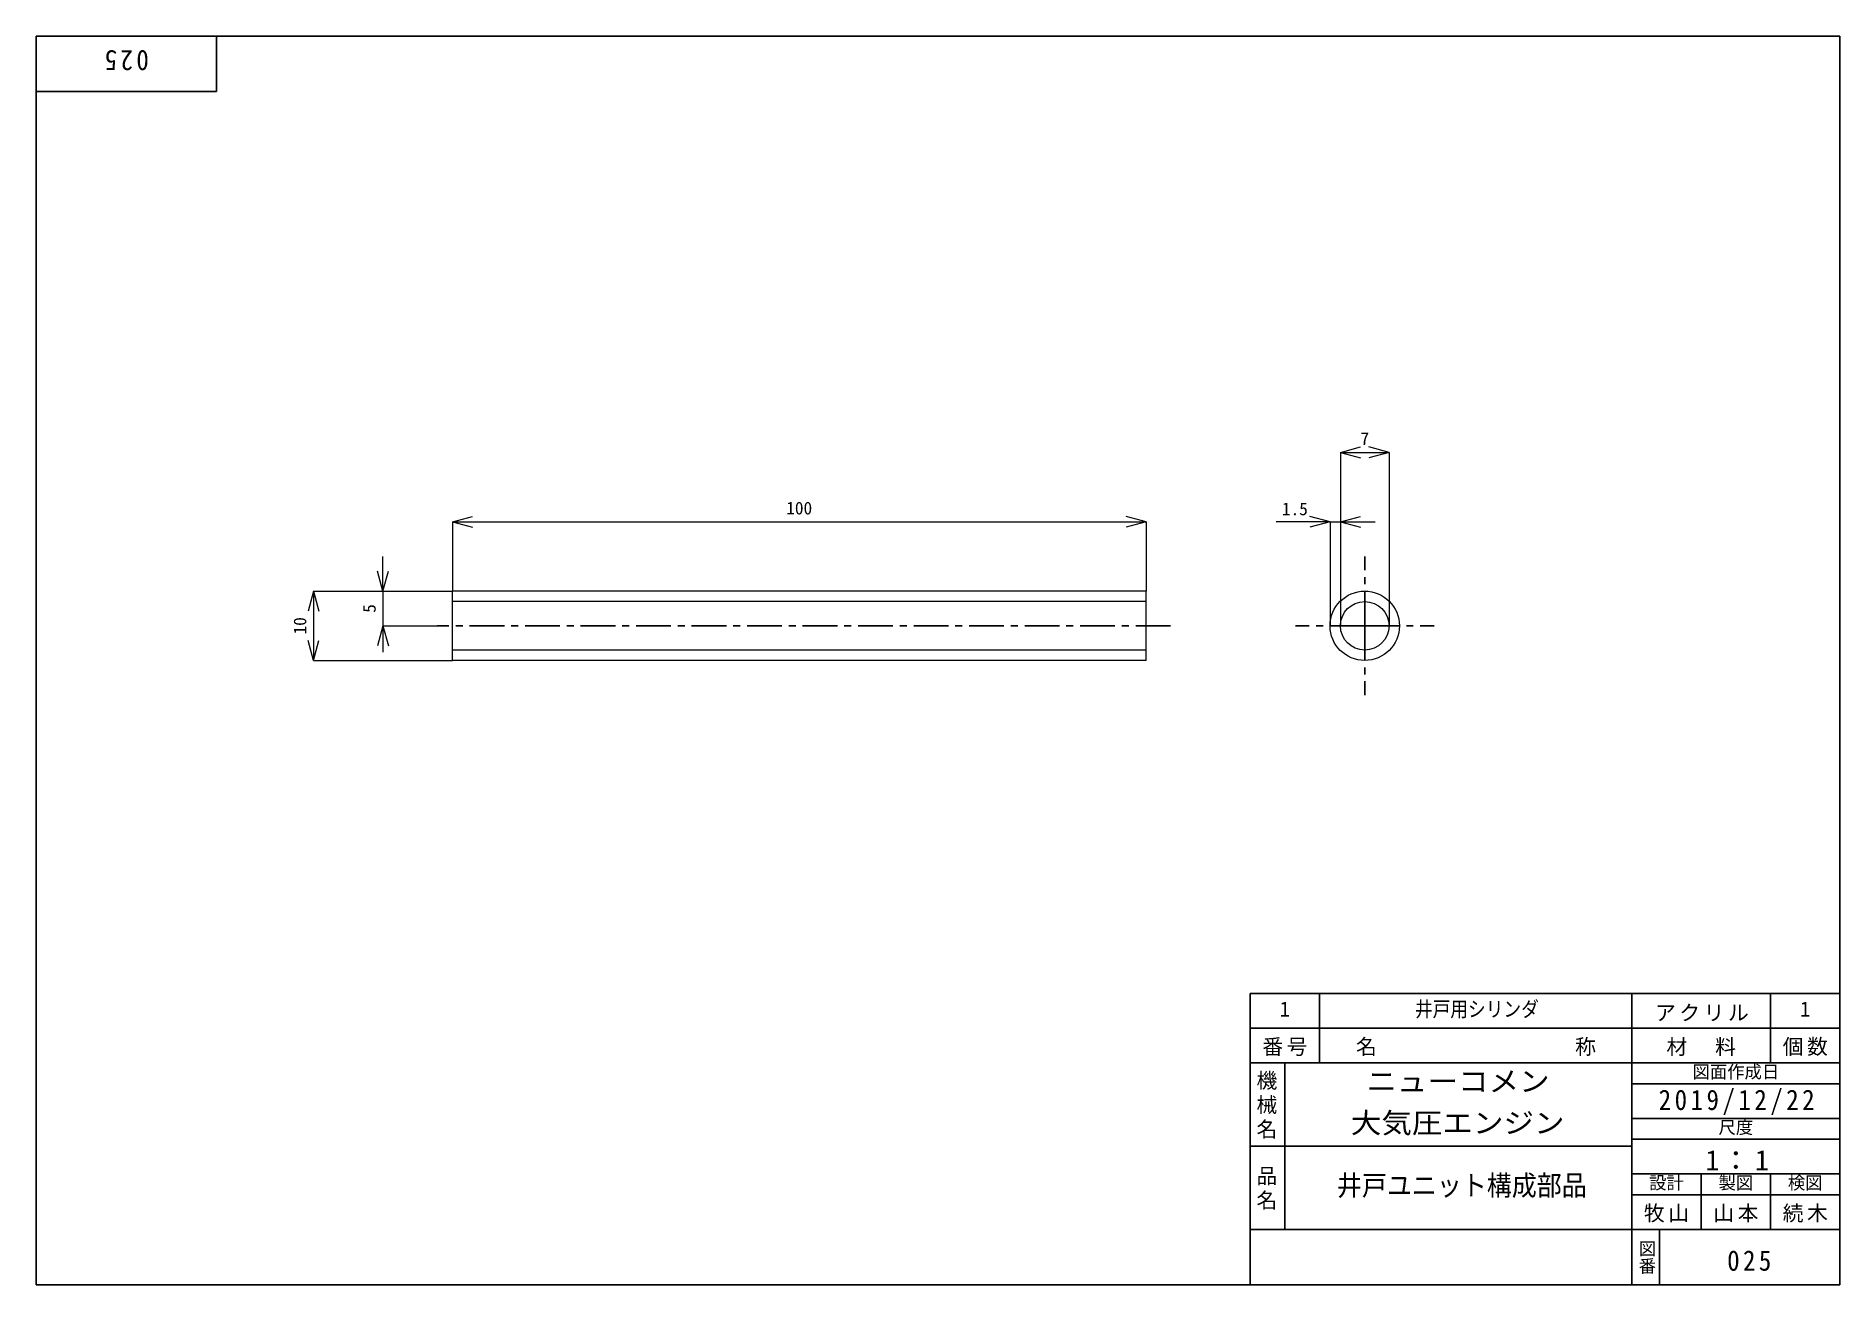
# Model space of a CAD drawing. Units: millimetres on the paper. Extents: x -130 to 130, y -94 to 86.
import ezdxf
from ezdxf.enums import TextEntityAlignment as Align

# ---------------------------------------------------------------- set-up
doc = ezdxf.new("R2010")
doc.units = ezdxf.units.MM
doc.linetypes.add('CHAIN1', pattern=[8, 5, -1, 1, -1])
doc.linetypes.add('DASHED1', pattern=[1.8, 1.2, -0.6])
doc.layers.add('0-7_表題欄内文字', color=7, linetype='Continuous')
for name, color, linetype, lineweight in [('0-F_輪郭線・表題欄', 7, 'Continuous', 25), ('1-1_実線', 7, 'Continuous', 18), ('1-2_中央線', 7, 'CHAIN1', 25), ('1-3_隠れ線', 4, 'DASHED1', 9), ('1-9_寸法線', 4, 'Continuous', 9)]:
    doc.layers.add(name, color=color, linetype=linetype, lineweight=lineweight)
doc.styles.add('@ＭＳ ゴシック', font='')
doc.styles.add('ＭＳ ゴシック', font='')
doc.styles.get('@ＭＳ ゴシック').set_extended_font_data('@MS Gothic')
doc.styles.get('ＭＳ ゴシック').set_extended_font_data('MS Gothic')

msp = doc.modelspace()

# ---------------------------------------------------------------- linework, layer by layer
at = {"layer": '0-F_輪郭線・表題欄'}
for p, q in [((-130, 86.5), (-130, -93.5)), ((130, 86.5), (-130, 86.5)), ((-104, 78.5), (-104, 86.5)), ((130, -93.5), (130, 86.5)), ((-104, 78.5), (-130, 78.5)), ((45, -51.5), (130, -51.5)), ((45, -93.5), (45, -51.5)), ((55, -61.5), (55, -51.5)), ((100, -93.5), (100, -51.5)), ((120, -61.5), (120, -51.5)), ((45, -56.5), (130, -56.5)), ((45, -61.5), (130, -61.5)), ((50, -85.5), (50, -61.5)), ((100, -64.5), (130, -64.5)), ((100, -69.5), (130, -69.5)), ((100, -72.5), (130, -72.5)), ((45, -73.5), (100, -73.5)), ((100, -77.5), (130, -77.5)), ((110, -85.5), (110, -77.5)), ((120, -85.5), (120, -77.5)), ((100, -80.5), (130, -80.5)), ((45, -85.5), (130, -85.5)), ((104, -93.5), (104, -85.5)), ((-130, -93.5), (130, -93.5))]:
    msp.add_line(p, q, dxfattribs=at)
at = {"layer": '1-1_実線', "color": 4, "lineweight": 9}
for p, q in [((-70, 16.5), (30, 16.5)), ((-90, 6.5), (-90, -3.5))]:
    msp.add_line(p, q, dxfattribs=at)
at = {"layer": '1-1_実線'}
for p, q in [((-70, -3.5), (-70, 6.5)), ((30, 6.5), (-70, 6.5)), ((30, -3.5), (30, 6.5)), ((30, 5), (-70, 5)), ((30, -2), (-70, -2)), ((30, -3.5), (-70, -3.5))]:
    msp.add_line(p, q, dxfattribs=at)
for radius in [5, 3.5]:
    msp.add_circle((61.512, 1.5), radius, dxfattribs=at)
at = {"layer": '1-2_中央線'}
for p, q in [((61.512, 1.5), (61.512, 11.5)), ((33.493, 1.5), (-72.193, 1.5)), ((61.512, 1.5), (51.512, 1.5)), ((61.512, 1.5), (61.512, -8.5)), ((61.512, 1.5), (71.512, 1.5))]:
    msp.add_line(p, q, dxfattribs=at)
at = {"layer": '1-3_隠れ線', "linetype": 'Continuous'}
msp.add_line((58.012, 26.5), (65.012, 26.5), dxfattribs=at)
at = {"layer": '1-3_隠れ線'}
for p, q in [((30, 5), (-70, 5)), ((30, -2), (-70, -2))]:
    msp.add_line(p, q, dxfattribs=at)
at = {"layer": '1-9_寸法線'}
for p, q in [((58.012, 26.5), (60.909, 27.276)), ((58.012, 26.5), (60.909, 25.724)), ((58.012, 26.5), (58.012, 1.5)), ((65.012, 26.5), (62.114, 27.276)), ((65.012, 26.5), (62.114, 25.724)), ((65.012, 26.5), (65.012, 1.5)), ((-70, 16.5), (-67.102, 17.276)), ((-70, 16.5), (-67.102, 15.724)), ((-70, 16.5), (-70, 6.5)), ((30, 16.5), (27.102, 17.276)), ((30, 16.5), (27.102, 15.724)), ((30, 16.5), (30, 6.5)), ((56.512, 16.5), (48.719, 16.5)), ((56.512, 16.5), (53.614, 17.276)), ((56.512, 16.5), (53.614, 15.724)), ((56.512, 16.5), (56.512, 1.5)), ((58.012, 16.5), (60.909, 17.276)), ((58.012, 16.5), (63.012, 16.5)), ((58.012, 16.5), (60.909, 15.724)), ((-80, 6.5), (-80, 11.5)), ((-80, 6.5), (-80.776, 9.398)), ((-80, 6.5), (-79.224, 9.398)), ((-90, 6.5), (-90.776, 3.602)), ((-90, 6.5), (-89.224, 3.602)), ((-90, 6.5), (-70, 6.5)), ((-80, 6.5), (-75, 6.5)), ((-80, 6.5), (-80, 1.5)), ((-80, 1.5), (-80.776, -1.398)), ((-80, 1.5), (-79.224, -1.398)), ((-80, 1.5), (-80, -2.307)), ((-80, 1.5), (-72.193, 1.5)), ((-90, -3.5), (-90.776, -0.602)), ((-90, -3.5), (-89.224, -0.602)), ((-90, -3.5), (-70, -3.5))]:
    msp.add_line(p, q, dxfattribs=at)
msp.add_lwpolyline([(56.512, 16.5), (58.012, 16.5), (58.012, 11.5)], dxfattribs=at)

# ---------------------------------------------------------------- texts
at = {"layer": '0-7_表題欄内文字', "style": 'ＭＳ ゴシック'}
for p in [(49.25, -55.5), (124.25, -55.5)]:
    msp.add_text('1', height=2.199, dxfattribs=at).set_placement(p, align=Align.BOTTOM_LEFT)
for s, height, width, p in [('井戸用シリンダ', 2.199, 0.85, (68.75, -55.5)), ('ニューコメン', 2.933, 1.1, (61.75, -66.5)), ('大気圧エンジン', 2.933, 1.1, (59.5, -72.5)), ('井戸ユニット構成部品', 2.933, 0.9, (57.5, -81.5))]:
    msp.add_text(s, height=height, dxfattribs=dict(at, width=width)).set_placement(p, align=Align.BOTTOM_LEFT)
at = {"layer": '0-7_表題欄内文字', "color": 4, "style": 'ＭＳ ゴシック'}
for s, p in [('図面作成日', (108.75, -64.25)), ('尺度', (112.5, -72.25)), ('設計', (102.5, -80.25)), ('製図', (112.5, -80.25)), ('検図', (122.5, -80.25))]:
    msp.add_text(s, height=1.833, dxfattribs=at).set_placement(p, align=Align.BOTTOM_LEFT)
at = {"layer": '0-7_表題欄内文字', "color": 4, "style": '@ＭＳ ゴシック'}
msp.add_text('図番', height=1.833, rotation=270, dxfattribs=at).set_placement((100.75, -87), align=Align.BOTTOM_LEFT)
at = {"layer": '0-7_表題欄内文字', "attachment_point": 7}
for s, insert, char_height, rotation, style in [('\\T1.27;\\W0.9;025', (-113.75, 84.5), 2.933, 180, 'ＭＳ ゴシック'), ('\\T1.17;機械名', (46, -62.5), 2.199, 270, '@ＭＳ ゴシック'), ('\\T1.17;品名', (46, -76.25), 2.199, 270, '@ＭＳ ゴシック')]:
    msp.add_mtext(s, dxfattribs=dict(at, insert=insert, char_height=char_height, rotation=rotation, style=style))
at = {"layer": '0-7_表題欄内文字', "attachment_point": 7, "style": 'ＭＳ ゴシック'}
for s, insert, char_height in [('\\T1.17;アクリル', (103.341, -55.5), 2.199), ('\\T1.17;番号', (46.75, -60.5), 2.199), ('\\T1.17;名\u3000\u3000\u3000\u3000\u3000\u3000\u3000\u3000称', (60.25, -60.5), 2.199), ('\\T1.17;材\u3000料', (105, -60.5), 2.199), ('\\T1.17;個数', (121.75, -60.5), 2.199), ('\\T1.28;\\W0.9;2019/12/22', (103.875, -69), 2.933), ('\\T1.19;1：1', (110.625, -77), 2.933), ('\\T1.17;牧山', (101.75, -84.5), 2.199), ('\\T1.17;山本', (111.75, -84.5), 2.199), ('\\T1.17;続木', (121.75, -84.5), 2.199), ('\\T1.27;\\W0.9;025', (113.75, -91.5), 2.933)]:
    msp.add_mtext(s, dxfattribs=dict(at, insert=insert, char_height=char_height))
at = {"layer": '1-3_隠れ線', "style": 'ＭＳ ゴシック'}
msp.add_text('7', height=1.833, dxfattribs=at).set_placement((60.887, 27), align=Align.BOTTOM_LEFT)
at = {"layer": '1-9_寸法線', "style": 'ＭＳ ゴシック'}
for s, p in [('100', (-21.875, 17)), ('1.5', (49.57, 16.891))]:
    msp.add_text(s, height=1.833, dxfattribs=at).set_placement(p, align=Align.BOTTOM_LEFT)
for s, p in [('10', (-90.5, 0.25)), ('5', (-80.5, 3.375))]:
    msp.add_text(s, height=1.833, rotation=90, dxfattribs=at).set_placement(p, align=Align.BOTTOM_LEFT)

doc.saveas('drawing.dxf')
